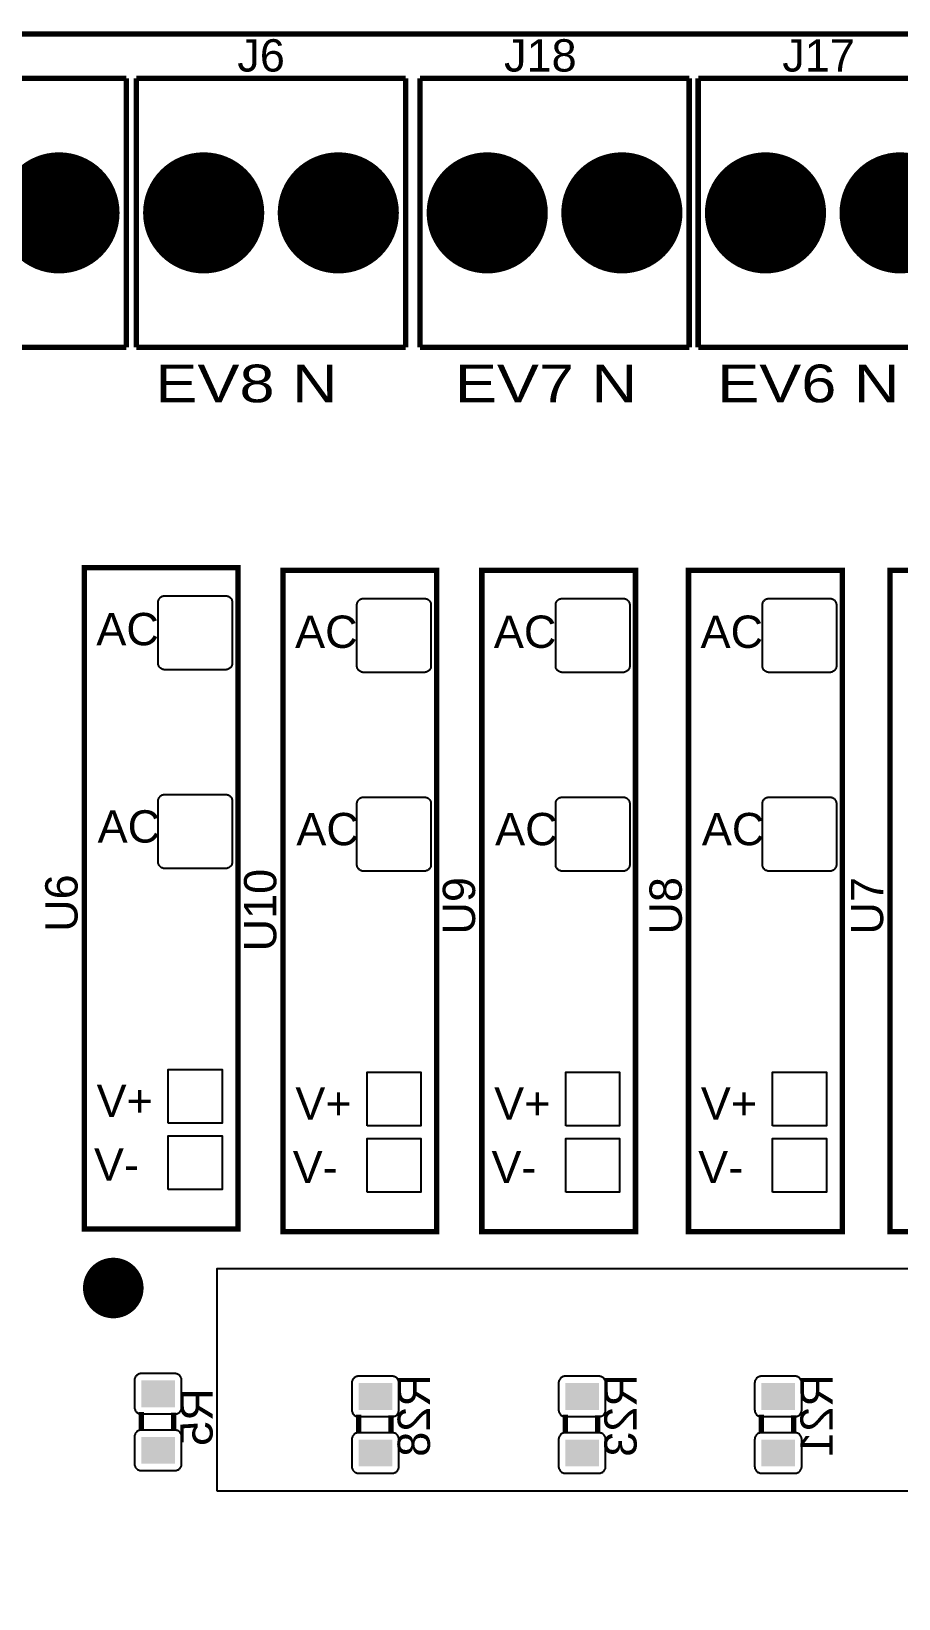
# Model space of a CAD drawing. Header units: inches. Extents: x -2.62 to 2.61, y -2.28 to 2.28.
# Drawn here: x -0.966 to 0.323, y -0.053 to 2.276 of the extents above; entities that cross this region are included whole.
import ezdxf

# ---------------------------------------------------------------- set-up
doc = ezdxf.new("R2010")
doc.units = ezdxf.units.IN
doc.layers.get('0').update_dxf_attribs({"linetype": 'CONTINUOUS'})

# ---------------------------------------------------------------- blocks, each defined once
blk = doc.blocks.new('RPAD')
blk.add_trace([(-0.5, -0.5), (-0.5, 0.5), (0.5, -0.5), (0.5, 0.5)])
blk = doc.blocks.new('EPAD')
at = {"const_width": 0.5}
blk.add_lwpolyline([(-0.25, 0, 1), (0.25, 0, 1)], format="xyb", close=True, dxfattribs=at)

msp = doc.modelspace()

# ---------------------------------------------------------------- linework, layer by layer
at = {"const_width": 0.008}
for points in [[(-2.612283, -2.271654), (2.608189, -2.271654), (2.608189, 2.271654), (-2.612283, 2.271654), (-2.612283, -2.271654)], [(-2.612283, -2.271654), (2.608189, -2.271654), (2.608189, 2.271654), (-2.612283, 2.271654), (-2.612283, -2.271654)], [(-2.612283, -2.271654), (2.608189, -2.271654), (2.608189, 2.271654), (-2.612283, 2.271654), (-2.612283, -2.271654)], [(-0.824882, 2.205906), (-1.424882, 2.205906)], [(-0.824882, 2.205906), (-1.424882, 2.205906)], [(-0.824882, 2.205906), (-1.424882, 2.205906)], [(-0.824882, 2.205906), (-0.824882, 1.805906)], [(-0.824882, 2.205906), (-0.824882, 1.805906)], [(-0.824882, 2.205906), (-0.824882, 1.805906)], [(-0.809921, 2.205906), (-0.809921, 1.805906)], [(-0.809921, 2.205906), (-0.409921, 2.205906)], [(-0.809921, 2.205906), (-0.809921, 1.805906)], [(-0.809921, 2.205906), (-0.409921, 2.205906)], [(-0.809921, 2.205906), (-0.809921, 1.805906)], [(-0.809921, 2.205906), (-0.409921, 2.205906)], [(-0.409921, 2.205906), (-0.409921, 1.805906)], [(-0.409921, 2.205906), (-0.409921, 1.805906)], [(-0.409921, 2.205906), (-0.409921, 1.805906)], [(-0.388661, 2.205906), (-0.388661, 1.805906)], [(-0.388661, 2.205906), (0.011339, 2.205906)], [(-0.388661, 2.205906), (-0.388661, 1.805906)], [(-0.388661, 2.205906), (0.011339, 2.205906)], [(-0.388661, 2.205906), (-0.388661, 1.805906)], [(-0.388661, 2.205906), (0.011339, 2.205906)], [(0.011339, 2.205906), (0.011339, 1.805906)], [(0.011339, 2.205906), (0.011339, 1.805906)], [(0.011339, 2.205906), (0.011339, 1.805906)], [(0.024724, 2.205906), (0.024724, 1.805906)], [(0.024724, 2.205906), (0.424724, 2.205906)], [(0.024724, 2.205906), (0.024724, 1.805906)], [(0.024724, 2.205906), (0.424724, 2.205906)], [(0.024724, 2.205906), (0.024724, 1.805906)], [(0.024724, 2.205906), (0.424724, 2.205906)], [(-1.424882, 1.805906), (-0.824882, 1.805906)], [(-1.424882, 1.805906), (-0.824882, 1.805906)], [(-1.424882, 1.805906), (-0.824882, 1.805906)], [(-0.809921, 1.805906), (-0.409921, 1.805906)], [(-0.809921, 1.805906), (-0.409921, 1.805906)], [(-0.809921, 1.805906), (-0.409921, 1.805906)], [(-0.388661, 1.805906), (0.011339, 1.805906)], [(-0.388661, 1.805906), (0.011339, 1.805906)], [(-0.388661, 1.805906), (0.011339, 1.805906)], [(0.024724, 1.805906), (0.424724, 1.805906)], [(0.024724, 1.805906), (0.424724, 1.805906)], [(0.024724, 1.805906), (0.424724, 1.805906)], [(-0.88726, 0.496063), (-0.658913, 0.496063), (-0.658913, 1.47863), (-0.88726, 1.47863), (-0.88726, 0.496063)], [(-0.88726, 0.496063), (-0.658913, 0.496063), (-0.658913, 1.47863), (-0.88726, 1.47863), (-0.88726, 0.496063)], [(-0.88726, 0.496063), (-0.658913, 0.496063), (-0.658913, 1.47863), (-0.88726, 1.47863), (-0.88726, 0.496063)], [(-0.591984, 0.492126), (-0.363638, 0.492126), (-0.363638, 1.474693), (-0.591984, 1.474693), (-0.591984, 0.492126)], [(-0.591984, 0.492126), (-0.363638, 0.492126), (-0.363638, 1.474693), (-0.591984, 1.474693), (-0.591984, 0.492126)], [(-0.591984, 0.492126), (-0.363638, 0.492126), (-0.363638, 1.474693), (-0.591984, 1.474693), (-0.591984, 0.492126)], [(-0.296709, 0.492126), (-0.068362, 0.492126), (-0.068362, 1.474693), (-0.296709, 1.474693), (-0.296709, 0.492126)], [(-0.296709, 0.492126), (-0.068362, 0.492126), (-0.068362, 1.474693), (-0.296709, 1.474693), (-0.296709, 0.492126)], [(-0.296709, 0.492126), (-0.068362, 0.492126), (-0.068362, 1.474693), (-0.296709, 1.474693), (-0.296709, 0.492126)], [(0.010378, 0.492126), (0.238724, 0.492126), (0.238724, 1.474693), (0.010378, 1.474693), (0.010378, 0.492126)], [(0.010378, 0.492126), (0.238724, 0.492126), (0.238724, 1.474693), (0.010378, 1.474693), (0.010378, 0.492126)], [(0.010378, 0.492126), (0.238724, 0.492126), (0.238724, 1.474693), (0.010378, 1.474693), (0.010378, 0.492126)], [(0.309591, 0.492126), (0.537937, 0.492126), (0.537937, 1.474693), (0.309591, 1.474693), (0.309591, 0.492126)], [(0.309591, 0.492126), (0.537937, 0.492126), (0.537937, 1.474693), (0.309591, 1.474693), (0.309591, 0.492126)], [(0.309591, 0.492126), (0.537937, 0.492126), (0.537937, 1.474693), (0.309591, 1.474693), (0.309591, 0.492126)], [(-0.802638, 0.195992), (-0.802638, 0.223992)], [(-0.802638, 0.195992), (-0.802638, 0.223992)], [(-0.802638, 0.195992), (-0.802638, 0.223992)], [(-0.754638, 0.195992), (-0.754638, 0.222992)], [(-0.754638, 0.195992), (-0.754638, 0.222992)], [(-0.754638, 0.195992), (-0.754638, 0.222992)], [(-0.479803, 0.192055), (-0.479803, 0.220055)], [(-0.479803, 0.192055), (-0.479803, 0.220055)], [(-0.479803, 0.192055), (-0.479803, 0.220055)], [(-0.431803, 0.192055), (-0.431803, 0.219055)], [(-0.431803, 0.192055), (-0.431803, 0.219055)], [(-0.431803, 0.192055), (-0.431803, 0.219055)], [(-0.172717, 0.192055), (-0.172717, 0.220055)], [(-0.172717, 0.192055), (-0.172717, 0.220055)], [(-0.172717, 0.192055), (-0.172717, 0.220055)], [(-0.124717, 0.192055), (-0.124717, 0.219055)], [(-0.124717, 0.192055), (-0.124717, 0.219055)], [(-0.124717, 0.192055), (-0.124717, 0.219055)], [(0.118622, 0.192055), (0.118622, 0.220055)], [(0.118622, 0.192055), (0.118622, 0.220055)], [(0.118622, 0.192055), (0.118622, 0.220055)], [(0.166622, 0.192055), (0.166622, 0.219055)], [(0.166622, 0.192055), (0.166622, 0.219055)], [(0.166622, 0.192055), (0.166622, 0.219055)]]:
    msp.add_lwpolyline(points, dxfattribs=at)
for points in [[(-0.77752, 1.33689), (-0.77752, 1.42689), (-0.777469, 1.427929), (-0.777321, 1.428934), (-0.777079, 1.429901), (-0.776748, 1.430825), (-0.776333, 1.431702), (-0.775839, 1.432526), (-0.775269, 1.433293), (-0.774629, 1.433999), (-0.773923, 1.434639), (-0.773156, 1.435209), (-0.772331, 1.435703), (-0.771455, 1.436118), (-0.770531, 1.436449), (-0.769564, 1.436691), (-0.768559, 1.436839), (-0.76752, 1.43689), (-0.67752, 1.43689), (-0.67648, 1.436839), (-0.675475, 1.436691), (-0.674508, 1.436449), (-0.673584, 1.436118), (-0.672708, 1.435703), (-0.671884, 1.435209), (-0.671117, 1.434639), (-0.67041, 1.433999), (-0.66977, 1.433293), (-0.669201, 1.432526), (-0.668706, 1.431702), (-0.668291, 1.430825), (-0.667961, 1.429901), (-0.667719, 1.428934), (-0.66757, 1.427929), (-0.66752, 1.42689), (-0.66752, 1.33689), (-0.66757, 1.33585), (-0.667719, 1.334845), (-0.667961, 1.333878), (-0.668291, 1.332954), (-0.668706, 1.332078), (-0.669201, 1.331254), (-0.66977, 1.330486), (-0.67041, 1.32978), (-0.671117, 1.32914), (-0.671884, 1.328571), (-0.672708, 1.328076), (-0.673584, 1.327661), (-0.674508, 1.327331), (-0.675475, 1.327089), (-0.67648, 1.32694), (-0.67752, 1.32689), (-0.76752, 1.32689), (-0.768559, 1.32694), (-0.769564, 1.327089), (-0.770531, 1.327331), (-0.771455, 1.327661), (-0.772331, 1.328076), (-0.773156, 1.328571), (-0.773923, 1.32914), (-0.774629, 1.32978), (-0.775269, 1.330486), (-0.775839, 1.331254), (-0.776333, 1.332078), (-0.776748, 1.332954), (-0.777079, 1.333878), (-0.777321, 1.334845), (-0.777469, 1.33585), (-0.77752, 1.33689)], [(-0.482244, 1.332953), (-0.482244, 1.422953), (-0.482194, 1.423992), (-0.482045, 1.424997), (-0.481803, 1.425964), (-0.481472, 1.426888), (-0.481058, 1.427765), (-0.480563, 1.428589), (-0.479994, 1.429356), (-0.479354, 1.430062), (-0.478647, 1.430702), (-0.47788, 1.431272), (-0.477056, 1.431766), (-0.47618, 1.432181), (-0.475256, 1.432512), (-0.474289, 1.432754), (-0.473283, 1.432902), (-0.472244, 1.432953), (-0.382244, 1.432953), (-0.381205, 1.432902), (-0.3802, 1.432754), (-0.379233, 1.432512), (-0.378309, 1.432181), (-0.377432, 1.431766), (-0.376608, 1.431272), (-0.375841, 1.430702), (-0.375135, 1.430062), (-0.374494, 1.429356), (-0.373925, 1.428589), (-0.37343, 1.427765), (-0.373016, 1.426888), (-0.372685, 1.425964), (-0.372443, 1.424997), (-0.372294, 1.423992), (-0.372244, 1.422953), (-0.372244, 1.332953), (-0.372294, 1.331913), (-0.372443, 1.330908), (-0.372685, 1.329941), (-0.373016, 1.329017), (-0.37343, 1.328141), (-0.373925, 1.327317), (-0.374494, 1.326549), (-0.375135, 1.325843), (-0.375841, 1.325203), (-0.376608, 1.324634), (-0.377432, 1.324139), (-0.378309, 1.323724), (-0.379233, 1.323394), (-0.3802, 1.323152), (-0.381205, 1.323003), (-0.382244, 1.322953), (-0.472244, 1.322953), (-0.473283, 1.323003), (-0.474289, 1.323152), (-0.475256, 1.323394), (-0.47618, 1.323724), (-0.477056, 1.324139), (-0.47788, 1.324634), (-0.478647, 1.325203), (-0.479354, 1.325843), (-0.479994, 1.326549), (-0.480563, 1.327317), (-0.481058, 1.328141), (-0.481472, 1.329017), (-0.481803, 1.329941), (-0.482045, 1.330908), (-0.482194, 1.331913), (-0.482244, 1.332953)], [(-0.186969, 1.332953), (-0.186969, 1.422953), (-0.186918, 1.423992), (-0.18677, 1.424997), (-0.186528, 1.425964), (-0.186197, 1.426888), (-0.185782, 1.427765), (-0.185287, 1.428589), (-0.184718, 1.429356), (-0.184078, 1.430062), (-0.183372, 1.430702), (-0.182604, 1.431272), (-0.18178, 1.431766), (-0.180904, 1.432181), (-0.17998, 1.432512), (-0.179013, 1.432754), (-0.178008, 1.432902), (-0.176969, 1.432953), (-0.086969, 1.432953), (-0.085929, 1.432902), (-0.084924, 1.432754), (-0.083957, 1.432512), (-0.083033, 1.432181), (-0.082157, 1.431766), (-0.081333, 1.431272), (-0.080565, 1.430702), (-0.079859, 1.430062), (-0.079219, 1.429356), (-0.07865, 1.428589), (-0.078155, 1.427765), (-0.07774, 1.426888), (-0.077409, 1.425964), (-0.077167, 1.424997), (-0.077019, 1.423992), (-0.076969, 1.422953), (-0.076969, 1.332953), (-0.077019, 1.331913), (-0.077167, 1.330908), (-0.077409, 1.329941), (-0.07774, 1.329017), (-0.078155, 1.328141), (-0.07865, 1.327317), (-0.079219, 1.326549), (-0.079859, 1.325843), (-0.080565, 1.325203), (-0.081333, 1.324634), (-0.082157, 1.324139), (-0.083033, 1.323724), (-0.083957, 1.323394), (-0.084924, 1.323152), (-0.085929, 1.323003), (-0.086969, 1.322953), (-0.176969, 1.322953), (-0.178008, 1.323003), (-0.179013, 1.323152), (-0.17998, 1.323394), (-0.180904, 1.323724), (-0.18178, 1.324139), (-0.182604, 1.324634), (-0.183372, 1.325203), (-0.184078, 1.325843), (-0.184718, 1.326549), (-0.185287, 1.327317), (-0.185782, 1.328141), (-0.186197, 1.329017), (-0.186528, 1.329941), (-0.18677, 1.330908), (-0.186918, 1.331913), (-0.186969, 1.332953)], [(0.120118, 1.332953), (0.120118, 1.422953), (0.120169, 1.423992), (0.120317, 1.424997), (0.120559, 1.425964), (0.12089, 1.426888), (0.121304, 1.427765), (0.121799, 1.428589), (0.122369, 1.429356), (0.123009, 1.430062), (0.123715, 1.430702), (0.124482, 1.431272), (0.125306, 1.431766), (0.126183, 1.432181), (0.127107, 1.432512), (0.128074, 1.432754), (0.129079, 1.432902), (0.130118, 1.432953), (0.220118, 1.432953), (0.221157, 1.432902), (0.222163, 1.432754), (0.22313, 1.432512), (0.224054, 1.432181), (0.22493, 1.431766), (0.225754, 1.431272), (0.226521, 1.430702), (0.227228, 1.430062), (0.227868, 1.429356), (0.228437, 1.428589), (0.228932, 1.427765), (0.229346, 1.426888), (0.229677, 1.425964), (0.229919, 1.424997), (0.230068, 1.423992), (0.230118, 1.422953), (0.230118, 1.332953), (0.230068, 1.331913), (0.229919, 1.330908), (0.229677, 1.329941), (0.229346, 1.329017), (0.228932, 1.328141), (0.228437, 1.327317), (0.227868, 1.326549), (0.227228, 1.325843), (0.226521, 1.325203), (0.225754, 1.324634), (0.22493, 1.324139), (0.224054, 1.323724), (0.22313, 1.323394), (0.222163, 1.323152), (0.221157, 1.323003), (0.220118, 1.322953), (0.130118, 1.322953), (0.129079, 1.323003), (0.128074, 1.323152), (0.127107, 1.323394), (0.126183, 1.323724), (0.125306, 1.324139), (0.124482, 1.324634), (0.123715, 1.325203), (0.123009, 1.325843), (0.122369, 1.326549), (0.121799, 1.327317), (0.121304, 1.328141), (0.12089, 1.329017), (0.120559, 1.329941), (0.120317, 1.330908), (0.120169, 1.331913), (0.120118, 1.332953)], [(-0.77752, 1.041614), (-0.77752, 1.131614), (-0.777469, 1.132654), (-0.777321, 1.133659), (-0.777079, 1.134626), (-0.776748, 1.13555), (-0.776333, 1.136426), (-0.775839, 1.13725), (-0.775269, 1.138018), (-0.774629, 1.138724), (-0.773923, 1.139364), (-0.773156, 1.139933), (-0.772331, 1.140428), (-0.771455, 1.140843), (-0.770531, 1.141173), (-0.769564, 1.141415), (-0.768559, 1.141564), (-0.76752, 1.141614), (-0.67752, 1.141614), (-0.67648, 1.141564), (-0.675475, 1.141415), (-0.674508, 1.141173), (-0.673584, 1.140843), (-0.672708, 1.140428), (-0.671884, 1.139933), (-0.671117, 1.139364), (-0.67041, 1.138724), (-0.66977, 1.138018), (-0.669201, 1.13725), (-0.668706, 1.136426), (-0.668291, 1.13555), (-0.667961, 1.134626), (-0.667719, 1.133659), (-0.66757, 1.132654), (-0.66752, 1.131614), (-0.66752, 1.041614), (-0.66757, 1.040575), (-0.667719, 1.03957), (-0.667961, 1.038603), (-0.668291, 1.037679), (-0.668706, 1.036802), (-0.669201, 1.035978), (-0.66977, 1.035211), (-0.67041, 1.034505), (-0.671117, 1.033865), (-0.671884, 1.033295), (-0.672708, 1.032801), (-0.673584, 1.032386), (-0.674508, 1.032055), (-0.675475, 1.031813), (-0.67648, 1.031665), (-0.67752, 1.031614), (-0.76752, 1.031614), (-0.768559, 1.031665), (-0.769564, 1.031813), (-0.770531, 1.032055), (-0.771455, 1.032386), (-0.772331, 1.032801), (-0.773156, 1.033295), (-0.773923, 1.033865), (-0.774629, 1.034505), (-0.775269, 1.035211), (-0.775839, 1.035978), (-0.776333, 1.036802), (-0.776748, 1.037679), (-0.777079, 1.038603), (-0.777321, 1.03957), (-0.777469, 1.040575), (-0.77752, 1.041614)], [(-0.482244, 1.037677), (-0.482244, 1.127677), (-0.482194, 1.128717), (-0.482045, 1.129722), (-0.481803, 1.130689), (-0.481472, 1.131613), (-0.481058, 1.132489), (-0.480563, 1.133313), (-0.479994, 1.134081), (-0.479354, 1.134787), (-0.478647, 1.135427), (-0.47788, 1.135996), (-0.477056, 1.136491), (-0.47618, 1.136906), (-0.475256, 1.137236), (-0.474289, 1.137478), (-0.473283, 1.137627), (-0.472244, 1.137677), (-0.382244, 1.137677), (-0.381205, 1.137627), (-0.3802, 1.137478), (-0.379233, 1.137236), (-0.378309, 1.136906), (-0.377432, 1.136491), (-0.376608, 1.135996), (-0.375841, 1.135427), (-0.375135, 1.134787), (-0.374494, 1.134081), (-0.373925, 1.133313), (-0.37343, 1.132489), (-0.373016, 1.131613), (-0.372685, 1.130689), (-0.372443, 1.129722), (-0.372294, 1.128717), (-0.372244, 1.127677), (-0.372244, 1.037677), (-0.372294, 1.036638), (-0.372443, 1.035633), (-0.372685, 1.034666), (-0.373016, 1.033742), (-0.37343, 1.032865), (-0.373925, 1.032041), (-0.374494, 1.031274), (-0.375135, 1.030568), (-0.375841, 1.029928), (-0.376608, 1.029358), (-0.377432, 1.028864), (-0.378309, 1.028449), (-0.379233, 1.028118), (-0.3802, 1.027876), (-0.381205, 1.027728), (-0.382244, 1.027677), (-0.472244, 1.027677), (-0.473283, 1.027728), (-0.474289, 1.027876), (-0.475256, 1.028118), (-0.47618, 1.028449), (-0.477056, 1.028864), (-0.47788, 1.029358), (-0.478647, 1.029928), (-0.479354, 1.030568), (-0.479994, 1.031274), (-0.480563, 1.032041), (-0.481058, 1.032865), (-0.481472, 1.033742), (-0.481803, 1.034666), (-0.482045, 1.035633), (-0.482194, 1.036638), (-0.482244, 1.037677)], [(-0.186969, 1.037677), (-0.186969, 1.127677), (-0.186918, 1.128717), (-0.18677, 1.129722), (-0.186528, 1.130689), (-0.186197, 1.131613), (-0.185782, 1.132489), (-0.185287, 1.133313), (-0.184718, 1.134081), (-0.184078, 1.134787), (-0.183372, 1.135427), (-0.182604, 1.135996), (-0.18178, 1.136491), (-0.180904, 1.136906), (-0.17998, 1.137236), (-0.179013, 1.137478), (-0.178008, 1.137627), (-0.176969, 1.137677), (-0.086969, 1.137677), (-0.085929, 1.137627), (-0.084924, 1.137478), (-0.083957, 1.137236), (-0.083033, 1.136906), (-0.082157, 1.136491), (-0.081333, 1.135996), (-0.080565, 1.135427), (-0.079859, 1.134787), (-0.079219, 1.134081), (-0.07865, 1.133313), (-0.078155, 1.132489), (-0.07774, 1.131613), (-0.077409, 1.130689), (-0.077167, 1.129722), (-0.077019, 1.128717), (-0.076969, 1.127677), (-0.076969, 1.037677), (-0.077019, 1.036638), (-0.077167, 1.035633), (-0.077409, 1.034666), (-0.07774, 1.033742), (-0.078155, 1.032865), (-0.07865, 1.032041), (-0.079219, 1.031274), (-0.079859, 1.030568), (-0.080565, 1.029928), (-0.081333, 1.029358), (-0.082157, 1.028864), (-0.083033, 1.028449), (-0.083957, 1.028118), (-0.084924, 1.027876), (-0.085929, 1.027728), (-0.086969, 1.027677), (-0.176969, 1.027677), (-0.178008, 1.027728), (-0.179013, 1.027876), (-0.17998, 1.028118), (-0.180904, 1.028449), (-0.18178, 1.028864), (-0.182604, 1.029358), (-0.183372, 1.029928), (-0.184078, 1.030568), (-0.184718, 1.031274), (-0.185287, 1.032041), (-0.185782, 1.032865), (-0.186197, 1.033742), (-0.186528, 1.034666), (-0.18677, 1.035633), (-0.186918, 1.036638), (-0.186969, 1.037677)], [(0.120118, 1.037677), (0.120118, 1.127677), (0.120169, 1.128717), (0.120317, 1.129722), (0.120559, 1.130689), (0.12089, 1.131613), (0.121304, 1.132489), (0.121799, 1.133313), (0.122369, 1.134081), (0.123009, 1.134787), (0.123715, 1.135427), (0.124482, 1.135996), (0.125306, 1.136491), (0.126183, 1.136906), (0.127107, 1.137236), (0.128074, 1.137478), (0.129079, 1.137627), (0.130118, 1.137677), (0.220118, 1.137677), (0.221157, 1.137627), (0.222163, 1.137478), (0.22313, 1.137236), (0.224054, 1.136906), (0.22493, 1.136491), (0.225754, 1.135996), (0.226521, 1.135427), (0.227228, 1.134787), (0.227868, 1.134081), (0.228437, 1.133313), (0.228932, 1.132489), (0.229346, 1.131613), (0.229677, 1.130689), (0.229919, 1.129722), (0.230068, 1.128717), (0.230118, 1.127677), (0.230118, 1.037677), (0.230068, 1.036638), (0.229919, 1.035633), (0.229677, 1.034666), (0.229346, 1.033742), (0.228932, 1.032865), (0.228437, 1.032041), (0.227868, 1.031274), (0.227228, 1.030568), (0.226521, 1.029928), (0.225754, 1.029358), (0.22493, 1.028864), (0.224054, 1.028449), (0.22313, 1.028118), (0.222163, 1.027876), (0.221157, 1.027728), (0.220118, 1.027677), (0.130118, 1.027677), (0.129079, 1.027728), (0.128074, 1.027876), (0.127107, 1.028118), (0.126183, 1.028449), (0.125306, 1.028864), (0.124482, 1.029358), (0.123715, 1.029928), (0.123009, 1.030568), (0.122369, 1.031274), (0.121799, 1.032041), (0.121304, 1.032865), (0.12089, 1.033742), (0.120559, 1.034666), (0.120317, 1.035633), (0.120169, 1.036638), (0.120118, 1.037677)], [(-0.76252, 0.652913), (-0.76252, 0.732913), (-0.68252, 0.732913), (-0.68252, 0.652913), (-0.76252, 0.652913)], [(-0.467244, 0.648976), (-0.467244, 0.728976), (-0.387244, 0.728976), (-0.387244, 0.648976), (-0.467244, 0.648976)], [(-0.171969, 0.648976), (-0.171969, 0.728976), (-0.091969, 0.728976), (-0.091969, 0.648976), (-0.171969, 0.648976)], [(0.135118, 0.648976), (0.135118, 0.728976), (0.215118, 0.728976), (0.215118, 0.648976), (0.135118, 0.648976)], [(-0.76252, 0.554488), (-0.76252, 0.634488), (-0.68252, 0.634488), (-0.68252, 0.554488), (-0.76252, 0.554488)], [(-0.467244, 0.550551), (-0.467244, 0.630551), (-0.387244, 0.630551), (-0.387244, 0.550551), (-0.467244, 0.550551)], [(-0.171969, 0.550551), (-0.171969, 0.630551), (-0.091969, 0.630551), (-0.091969, 0.550551), (-0.171969, 0.550551)], [(0.135118, 0.550551), (0.135118, 0.630551), (0.215118, 0.630551), (0.215118, 0.550551), (0.135118, 0.550551)], [(-0.742638, 0.230992), (-0.742638, 0.270992), (-0.742688, 0.272031), (-0.742837, 0.273037), (-0.743079, 0.274004), (-0.743409, 0.274928), (-0.743824, 0.275804), (-0.744319, 0.276628), (-0.744888, 0.277396), (-0.745528, 0.278102), (-0.746235, 0.278742), (-0.747002, 0.279311), (-0.747826, 0.279806), (-0.748702, 0.28022), (-0.749626, 0.280551), (-0.750593, 0.280793), (-0.751598, 0.280942), (-0.752638, 0.280992), (-0.802638, 0.280992), (-0.803677, 0.280942), (-0.804682, 0.280793), (-0.805649, 0.280551), (-0.806573, 0.28022), (-0.80745, 0.279806), (-0.808274, 0.279311), (-0.809041, 0.278742), (-0.809747, 0.278102), (-0.810387, 0.277396), (-0.810957, 0.276628), (-0.811452, 0.275804), (-0.811866, 0.274928), (-0.812197, 0.274004), (-0.812439, 0.273037), (-0.812587, 0.272031), (-0.812638, 0.270992), (-0.812638, 0.230992), (-0.812587, 0.229953), (-0.812439, 0.228948), (-0.812197, 0.227981), (-0.811866, 0.227057), (-0.811452, 0.22618), (-0.810957, 0.225356), (-0.810387, 0.224589), (-0.809747, 0.223883), (-0.809041, 0.223243), (-0.808274, 0.222673), (-0.80745, 0.222179), (-0.806573, 0.221764), (-0.805649, 0.221433), (-0.804682, 0.221191), (-0.803677, 0.221043), (-0.802638, 0.220992), (-0.752638, 0.220992), (-0.751598, 0.221043), (-0.750593, 0.221191), (-0.749626, 0.221433), (-0.748702, 0.221764), (-0.747826, 0.222179), (-0.747002, 0.222673), (-0.746235, 0.223243), (-0.745528, 0.223883), (-0.744888, 0.224589), (-0.744319, 0.225356), (-0.743824, 0.22618), (-0.743409, 0.227057), (-0.743079, 0.227981), (-0.742837, 0.228948), (-0.742688, 0.229953), (-0.742638, 0.230992)], [(-0.419803, 0.227055), (-0.419803, 0.267055), (-0.419854, 0.268094), (-0.420002, 0.2691), (-0.420244, 0.270067), (-0.420575, 0.270991), (-0.420989, 0.271867), (-0.421484, 0.272691), (-0.422054, 0.273459), (-0.422694, 0.274165), (-0.4234, 0.274805), (-0.424167, 0.275374), (-0.424991, 0.275869), (-0.425868, 0.276283), (-0.426792, 0.276614), (-0.427759, 0.276856), (-0.428764, 0.277005), (-0.429803, 0.277055), (-0.479803, 0.277055), (-0.480843, 0.277005), (-0.481848, 0.276856), (-0.482815, 0.276614), (-0.483739, 0.276283), (-0.484615, 0.275869), (-0.485439, 0.275374), (-0.486206, 0.274805), (-0.486913, 0.274165), (-0.487553, 0.273459), (-0.488122, 0.272691), (-0.488617, 0.271867), (-0.489031, 0.270991), (-0.489362, 0.270067), (-0.489604, 0.2691), (-0.489753, 0.268094), (-0.489803, 0.267055), (-0.489803, 0.227055), (-0.489753, 0.226016), (-0.489604, 0.225011), (-0.489362, 0.224044), (-0.489031, 0.22312), (-0.488617, 0.222243), (-0.488122, 0.221419), (-0.487553, 0.220652), (-0.486913, 0.219946), (-0.486206, 0.219306), (-0.485439, 0.218736), (-0.484615, 0.218242), (-0.483739, 0.217827), (-0.482815, 0.217496), (-0.481848, 0.217254), (-0.480843, 0.217106), (-0.479803, 0.217055), (-0.429803, 0.217055), (-0.428764, 0.217106), (-0.427759, 0.217254), (-0.426792, 0.217496), (-0.425868, 0.217827), (-0.424991, 0.218242), (-0.424167, 0.218736), (-0.4234, 0.219306), (-0.422694, 0.219946), (-0.422054, 0.220652), (-0.421484, 0.221419), (-0.420989, 0.222243), (-0.420575, 0.22312), (-0.420244, 0.224044), (-0.420002, 0.225011), (-0.419854, 0.226016), (-0.419803, 0.227055)], [(-0.112717, 0.227055), (-0.112717, 0.267055), (-0.112767, 0.268094), (-0.112915, 0.2691), (-0.113157, 0.270067), (-0.113488, 0.270991), (-0.113903, 0.271867), (-0.114398, 0.272691), (-0.114967, 0.273459), (-0.115607, 0.274165), (-0.116313, 0.274805), (-0.117081, 0.275374), (-0.117905, 0.275869), (-0.118781, 0.276283), (-0.119705, 0.276614), (-0.120672, 0.276856), (-0.121677, 0.277005), (-0.122717, 0.277055), (-0.172717, 0.277055), (-0.173756, 0.277005), (-0.174761, 0.276856), (-0.175728, 0.276614), (-0.176652, 0.276283), (-0.177528, 0.275869), (-0.178352, 0.275374), (-0.17912, 0.274805), (-0.179826, 0.274165), (-0.180466, 0.273459), (-0.181035, 0.272691), (-0.18153, 0.271867), (-0.181945, 0.270991), (-0.182276, 0.270067), (-0.182518, 0.2691), (-0.182666, 0.268094), (-0.182717, 0.267055), (-0.182717, 0.227055), (-0.182666, 0.226016), (-0.182518, 0.225011), (-0.182276, 0.224044), (-0.181945, 0.22312), (-0.18153, 0.222243), (-0.181035, 0.221419), (-0.180466, 0.220652), (-0.179826, 0.219946), (-0.17912, 0.219306), (-0.178352, 0.218736), (-0.177528, 0.218242), (-0.176652, 0.217827), (-0.175728, 0.217496), (-0.174761, 0.217254), (-0.173756, 0.217106), (-0.172717, 0.217055), (-0.122717, 0.217055), (-0.121677, 0.217106), (-0.120672, 0.217254), (-0.119705, 0.217496), (-0.118781, 0.217827), (-0.117905, 0.218242), (-0.117081, 0.218736), (-0.116313, 0.219306), (-0.115607, 0.219946), (-0.114967, 0.220652), (-0.114398, 0.221419), (-0.113903, 0.222243), (-0.113488, 0.22312), (-0.113157, 0.224044), (-0.112915, 0.225011), (-0.112767, 0.226016), (-0.112717, 0.227055)], [(0.178622, 0.227055), (0.178622, 0.267055), (0.178572, 0.268094), (0.178423, 0.2691), (0.178181, 0.270067), (0.17785, 0.270991), (0.177436, 0.271867), (0.176941, 0.272691), (0.176372, 0.273459), (0.175731, 0.274165), (0.175025, 0.274805), (0.174258, 0.275374), (0.173434, 0.275869), (0.172557, 0.276283), (0.171633, 0.276614), (0.170667, 0.276856), (0.169661, 0.277005), (0.168622, 0.277055), (0.118622, 0.277055), (0.117583, 0.277005), (0.116578, 0.276856), (0.115611, 0.276614), (0.114687, 0.276283), (0.11381, 0.275869), (0.112986, 0.275374), (0.112219, 0.274805), (0.111513, 0.274165), (0.110872, 0.273459), (0.110303, 0.272691), (0.109808, 0.271867), (0.109394, 0.270991), (0.109063, 0.270067), (0.108821, 0.2691), (0.108672, 0.268094), (0.108622, 0.267055), (0.108622, 0.227055), (0.108672, 0.226016), (0.108821, 0.225011), (0.109063, 0.224044), (0.109394, 0.22312), (0.109808, 0.222243), (0.110303, 0.221419), (0.110872, 0.220652), (0.111513, 0.219946), (0.112219, 0.219306), (0.112986, 0.218736), (0.11381, 0.218242), (0.114687, 0.217827), (0.115611, 0.217496), (0.116578, 0.217254), (0.117583, 0.217106), (0.118622, 0.217055), (0.168622, 0.217055), (0.169661, 0.217106), (0.170667, 0.217254), (0.171633, 0.217496), (0.172557, 0.217827), (0.173434, 0.218242), (0.174258, 0.218736), (0.175025, 0.219306), (0.175731, 0.219946), (0.176372, 0.220652), (0.176941, 0.221419), (0.177436, 0.222243), (0.17785, 0.22312), (0.178181, 0.224044), (0.178423, 0.225011), (0.178572, 0.226016), (0.178622, 0.227055)], [(-0.742638, 0.146992), (-0.742638, 0.186992), (-0.742688, 0.188031), (-0.742837, 0.189037), (-0.743079, 0.190004), (-0.743409, 0.190928), (-0.743824, 0.191804), (-0.744319, 0.192628), (-0.744888, 0.193396), (-0.745528, 0.194102), (-0.746235, 0.194742), (-0.747002, 0.195311), (-0.747826, 0.195806), (-0.748702, 0.19622), (-0.749626, 0.196551), (-0.750593, 0.196793), (-0.751598, 0.196942), (-0.752638, 0.196992), (-0.802638, 0.196992), (-0.803677, 0.196942), (-0.804682, 0.196793), (-0.805649, 0.196551), (-0.806573, 0.19622), (-0.80745, 0.195806), (-0.808274, 0.195311), (-0.809041, 0.194742), (-0.809747, 0.194102), (-0.810387, 0.193396), (-0.810957, 0.192628), (-0.811452, 0.191804), (-0.811866, 0.190928), (-0.812197, 0.190004), (-0.812439, 0.189037), (-0.812587, 0.188031), (-0.812638, 0.186992), (-0.812638, 0.146992), (-0.812587, 0.145953), (-0.812439, 0.144948), (-0.812197, 0.143981), (-0.811866, 0.143057), (-0.811452, 0.14218), (-0.810957, 0.141356), (-0.810387, 0.140589), (-0.809747, 0.139883), (-0.809041, 0.139243), (-0.808274, 0.138673), (-0.80745, 0.138179), (-0.806573, 0.137764), (-0.805649, 0.137433), (-0.804682, 0.137191), (-0.803677, 0.137043), (-0.802638, 0.136992), (-0.752638, 0.136992), (-0.751598, 0.137043), (-0.750593, 0.137191), (-0.749626, 0.137433), (-0.748702, 0.137764), (-0.747826, 0.138179), (-0.747002, 0.138673), (-0.746235, 0.139243), (-0.745528, 0.139883), (-0.744888, 0.140589), (-0.744319, 0.141356), (-0.743824, 0.14218), (-0.743409, 0.143057), (-0.743079, 0.143981), (-0.742837, 0.144948), (-0.742688, 0.145953), (-0.742638, 0.146992)], [(-0.419803, 0.143055), (-0.419803, 0.183055), (-0.419854, 0.184094), (-0.420002, 0.1851), (-0.420244, 0.186067), (-0.420575, 0.186991), (-0.420989, 0.187867), (-0.421484, 0.188691), (-0.422054, 0.189459), (-0.422694, 0.190165), (-0.4234, 0.190805), (-0.424167, 0.191374), (-0.424991, 0.191869), (-0.425868, 0.192283), (-0.426792, 0.192614), (-0.427759, 0.192856), (-0.428764, 0.193005), (-0.429803, 0.193055), (-0.479803, 0.193055), (-0.480843, 0.193005), (-0.481848, 0.192856), (-0.482815, 0.192614), (-0.483739, 0.192283), (-0.484615, 0.191869), (-0.485439, 0.191374), (-0.486206, 0.190805), (-0.486913, 0.190165), (-0.487553, 0.189459), (-0.488122, 0.188691), (-0.488617, 0.187867), (-0.489031, 0.186991), (-0.489362, 0.186067), (-0.489604, 0.1851), (-0.489753, 0.184094), (-0.489803, 0.183055), (-0.489803, 0.143055), (-0.489753, 0.142016), (-0.489604, 0.141011), (-0.489362, 0.140044), (-0.489031, 0.13912), (-0.488617, 0.138243), (-0.488122, 0.137419), (-0.487553, 0.136652), (-0.486913, 0.135946), (-0.486206, 0.135306), (-0.485439, 0.134736), (-0.484615, 0.134242), (-0.483739, 0.133827), (-0.482815, 0.133496), (-0.481848, 0.133254), (-0.480843, 0.133106), (-0.479803, 0.133055), (-0.429803, 0.133055), (-0.428764, 0.133106), (-0.427759, 0.133254), (-0.426792, 0.133496), (-0.425868, 0.133827), (-0.424991, 0.134242), (-0.424167, 0.134736), (-0.4234, 0.135306), (-0.422694, 0.135946), (-0.422054, 0.136652), (-0.421484, 0.137419), (-0.420989, 0.138243), (-0.420575, 0.13912), (-0.420244, 0.140044), (-0.420002, 0.141011), (-0.419854, 0.142016), (-0.419803, 0.143055)], [(-0.112717, 0.143055), (-0.112717, 0.183055), (-0.112767, 0.184094), (-0.112915, 0.1851), (-0.113157, 0.186067), (-0.113488, 0.186991), (-0.113903, 0.187867), (-0.114398, 0.188691), (-0.114967, 0.189459), (-0.115607, 0.190165), (-0.116313, 0.190805), (-0.117081, 0.191374), (-0.117905, 0.191869), (-0.118781, 0.192283), (-0.119705, 0.192614), (-0.120672, 0.192856), (-0.121677, 0.193005), (-0.122717, 0.193055), (-0.172717, 0.193055), (-0.173756, 0.193005), (-0.174761, 0.192856), (-0.175728, 0.192614), (-0.176652, 0.192283), (-0.177528, 0.191869), (-0.178352, 0.191374), (-0.17912, 0.190805), (-0.179826, 0.190165), (-0.180466, 0.189459), (-0.181035, 0.188691), (-0.18153, 0.187867), (-0.181945, 0.186991), (-0.182276, 0.186067), (-0.182518, 0.1851), (-0.182666, 0.184094), (-0.182717, 0.183055), (-0.182717, 0.143055), (-0.182666, 0.142016), (-0.182518, 0.141011), (-0.182276, 0.140044), (-0.181945, 0.13912), (-0.18153, 0.138243), (-0.181035, 0.137419), (-0.180466, 0.136652), (-0.179826, 0.135946), (-0.17912, 0.135306), (-0.178352, 0.134736), (-0.177528, 0.134242), (-0.176652, 0.133827), (-0.175728, 0.133496), (-0.174761, 0.133254), (-0.173756, 0.133106), (-0.172717, 0.133055), (-0.122717, 0.133055), (-0.121677, 0.133106), (-0.120672, 0.133254), (-0.119705, 0.133496), (-0.118781, 0.133827), (-0.117905, 0.134242), (-0.117081, 0.134736), (-0.116313, 0.135306), (-0.115607, 0.135946), (-0.114967, 0.136652), (-0.114398, 0.137419), (-0.113903, 0.138243), (-0.113488, 0.13912), (-0.113157, 0.140044), (-0.112915, 0.141011), (-0.112767, 0.142016), (-0.112717, 0.143055)], [(0.178622, 0.143055), (0.178622, 0.183055), (0.178572, 0.184094), (0.178423, 0.1851), (0.178181, 0.186067), (0.17785, 0.186991), (0.177436, 0.187867), (0.176941, 0.188691), (0.176372, 0.189459), (0.175731, 0.190165), (0.175025, 0.190805), (0.174258, 0.191374), (0.173434, 0.191869), (0.172557, 0.192283), (0.171633, 0.192614), (0.170667, 0.192856), (0.169661, 0.193005), (0.168622, 0.193055), (0.118622, 0.193055), (0.117583, 0.193005), (0.116578, 0.192856), (0.115611, 0.192614), (0.114687, 0.192283), (0.11381, 0.191869), (0.112986, 0.191374), (0.112219, 0.190805), (0.111513, 0.190165), (0.110872, 0.189459), (0.110303, 0.188691), (0.109808, 0.187867), (0.109394, 0.186991), (0.109063, 0.186067), (0.108821, 0.1851), (0.108672, 0.184094), (0.108622, 0.183055), (0.108622, 0.143055), (0.108672, 0.142016), (0.108821, 0.141011), (0.109063, 0.140044), (0.109394, 0.13912), (0.109808, 0.138243), (0.110303, 0.137419), (0.110872, 0.136652), (0.111513, 0.135946), (0.112219, 0.135306), (0.112986, 0.134736), (0.11381, 0.134242), (0.114687, 0.133827), (0.115611, 0.133496), (0.116578, 0.133254), (0.117583, 0.133106), (0.118622, 0.133055), (0.168622, 0.133055), (0.169661, 0.133106), (0.170667, 0.133254), (0.171633, 0.133496), (0.172557, 0.133827), (0.173434, 0.134242), (0.174258, 0.134736), (0.175025, 0.135306), (0.175731, 0.135946), (0.176372, 0.136652), (0.176941, 0.137419), (0.177436, 0.138243), (0.17785, 0.13912), (0.178181, 0.140044), (0.178423, 0.141011), (0.178572, 0.142016), (0.178622, 0.143055)]]:
    msp.add_lwpolyline(points, close=True)
msp.add_lwpolyline([(-0.690236, 0.106693), (1.39874, 0.106693), (1.39874, 0.436614), (-0.690236, 0.436614), (-0.690236, 0.106693)])

# ---------------------------------------------------------------- block references
for p, xscale, yscale in [((-0.924882, 2.005906), 0.18, 0.18), ((-0.709921, 2.005906), 0.18, 0.18), ((-0.509921, 2.005906), 0.18, 0.18), ((-0.288661, 2.005906), 0.18, 0.18), ((-0.088661, 2.005906), 0.18, 0.18), ((0.124724, 2.005906), 0.18, 0.18), ((0.324724, 2.005906), 0.18, 0.18), ((-0.844196, 0.408181), 0.09, 0.09)]:
    msp.add_blockref('EPAD', p, dxfattribs=dict(xscale=xscale, yscale=yscale))
at = {"xscale": 0.04, "yscale": 0.05, "rotation": -90}
for p in [(-0.777638, 0.250992), (-0.454803, 0.247055), (-0.147717, 0.247055), (0.143622, 0.247055), (-0.777638, 0.166992), (-0.454803, 0.163055), (-0.147717, 0.163055), (0.143622, 0.163055)]:
    msp.add_blockref('RPAD', p, dxfattribs=at)

# ---------------------------------------------------------------- texts
for s, height, width, p in [('J6', 0.048, 1.041667, (-0.659921, 2.215906)), ('J6', 0.048, 1.041667, (-0.659921, 2.215906)), ('J6', 0.048, 1.041667, (-0.659921, 2.215906)), ('J18', 0.048, 1.041667, (-0.263661, 2.215906)), ('J18', 0.048, 1.041667, (-0.263661, 2.215906)), ('J18', 0.048, 1.041667, (-0.263661, 2.215906)), ('J17', 0.048, 1.041667, (0.149724, 2.215906)), ('J17', 0.048, 1.041667, (0.149724, 2.215906)), ('J17', 0.048, 1.041667, (0.149724, 2.215906)), ('EV8 N', 0.056, 1.25, (-0.781575, 1.724402)), ('EV8 N', 0.056, 1.25, (-0.781575, 1.724402)), ('EV8 N', 0.056, 1.25, (-0.781575, 1.724402)), ('EV7 N', 0.056, 1.25, (-0.336693, 1.724402)), ('EV7 N', 0.056, 1.25, (-0.336693, 1.724402)), ('EV7 N', 0.056, 1.25, (-0.336693, 1.724402)), ('EV6 N', 0.056, 1.25, (0.053071, 1.724402)), ('EV6 N', 0.056, 1.25, (0.053071, 1.724402)), ('EV6 N', 0.056, 1.25, (0.053071, 1.724402)), ('AC', 0.048, 1.041667, (-0.86937, 1.363394)), ('AC', 0.048, 1.041667, (-0.86937, 1.363394)), ('AC', 0.048, 1.041667, (-0.86937, 1.363394)), ('AC', 0.048, 1.041667, (-0.574094, 1.359457)), ('AC', 0.048, 1.041667, (-0.574094, 1.359457)), ('AC', 0.048, 1.041667, (-0.574094, 1.359457)), ('AC', 0.048, 1.041667, (-0.278819, 1.359457)), ('AC', 0.048, 1.041667, (-0.278819, 1.359457)), ('AC', 0.048, 1.041667, (-0.278819, 1.359457)), ('AC', 0.048, 1.041667, (0.028268, 1.359457)), ('AC', 0.048, 1.041667, (0.028268, 1.359457)), ('AC', 0.048, 1.041667, (0.028268, 1.359457)), ('AC', 0.048, 1.041667, (-0.867496, 1.070118)), ('AC', 0.048, 1.041667, (-0.867496, 1.070118)), ('AC', 0.048, 1.041667, (-0.867496, 1.070118)), ('AC', 0.048, 1.041667, (-0.57222, 1.066181)), ('AC', 0.048, 1.041667, (-0.57222, 1.066181)), ('AC', 0.048, 1.041667, (-0.57222, 1.066181)), ('AC', 0.048, 1.041667, (-0.276945, 1.066181)), ('AC', 0.048, 1.041667, (-0.276945, 1.066181)), ('AC', 0.048, 1.041667, (-0.276945, 1.066181)), ('AC', 0.048, 1.041667, (0.030142, 1.066181)), ('AC', 0.048, 1.041667, (0.030142, 1.066181)), ('AC', 0.048, 1.041667, (0.030142, 1.066181)), ('V+', 0.048, 1.041667, (-0.868992, 0.662417)), ('V+', 0.048, 1.041667, (-0.868992, 0.662417)), ('V+', 0.048, 1.041667, (-0.868992, 0.662417)), ('V+', 0.048, 1.041667, (-0.573717, 0.65848)), ('V+', 0.048, 1.041667, (-0.573717, 0.65848)), ('V+', 0.048, 1.041667, (-0.573717, 0.65848)), ('V+', 0.048, 1.041667, (-0.278441, 0.65848)), ('V+', 0.048, 1.041667, (-0.278441, 0.65848)), ('V+', 0.048, 1.041667, (-0.278441, 0.65848)), ('V+', 0.048, 1.041667, (0.028646, 0.65848)), ('V+', 0.048, 1.041667, (0.028646, 0.65848)), ('V+', 0.048, 1.041667, (0.028646, 0.65848)), ('V-', 0.048, 1.041667, (-0.872929, 0.567929)), ('V-', 0.048, 1.041667, (-0.872929, 0.567929)), ('V-', 0.048, 1.041667, (-0.872929, 0.567929)), ('V-', 0.048, 1.041667, (-0.577654, 0.563992)), ('V-', 0.048, 1.041667, (-0.577654, 0.563992)), ('V-', 0.048, 1.041667, (-0.577654, 0.563992)), ('V-', 0.048, 1.041667, (-0.282378, 0.563992)), ('V-', 0.048, 1.041667, (-0.282378, 0.563992)), ('V-', 0.048, 1.041667, (-0.282378, 0.563992)), ('V-', 0.048, 1.041667, (0.024709, 0.563992)), ('V-', 0.048, 1.041667, (0.024709, 0.563992)), ('V-', 0.048, 1.041667, (0.024709, 0.563992))]:
    msp.add_text(s, height=height, dxfattribs=dict(width=width)).set_placement(p)
at = {"width": 1.041667}
for s, p in [('U10', (-0.601984, 0.908409)), ('U10', (-0.601984, 0.908409)), ('U10', (-0.601984, 0.908409)), ('U6', (-0.89726, 0.937346)), ('U6', (-0.89726, 0.937346)), ('U6', (-0.89726, 0.937346)), ('U9', (-0.306709, 0.933409)), ('U9', (-0.306709, 0.933409)), ('U9', (-0.306709, 0.933409)), ('U8', (0.000378, 0.933409)), ('U8', (0.000378, 0.933409)), ('U8', (0.000378, 0.933409)), ('U7', (0.299591, 0.933409)), ('U7', (0.299591, 0.933409)), ('U7', (0.299591, 0.933409))]:
    msp.add_text(s, height=0.048, rotation=90, dxfattribs=at).set_placement(p)
at = {"text_generation_flag": 2, "width": 1.041667}
for s, p in [('R28', (-0.373803, 0.280055)), ('R28', (-0.373803, 0.280055)), ('R28', (-0.373803, 0.280055)), ('R23', (-0.066717, 0.280055)), ('R23', (-0.066717, 0.280055)), ('R23', (-0.066717, 0.280055)), ('R21', (0.224622, 0.280055)), ('R21', (0.224622, 0.280055)), ('R21', (0.224622, 0.280055)), ('R5', (-0.696638, 0.258992)), ('R5', (-0.696638, 0.258992)), ('R5', (-0.696638, 0.258992))]:
    msp.add_text(s, height=0.048, rotation=90, dxfattribs=at).set_placement(p)

doc.saveas('drawing.dxf')
